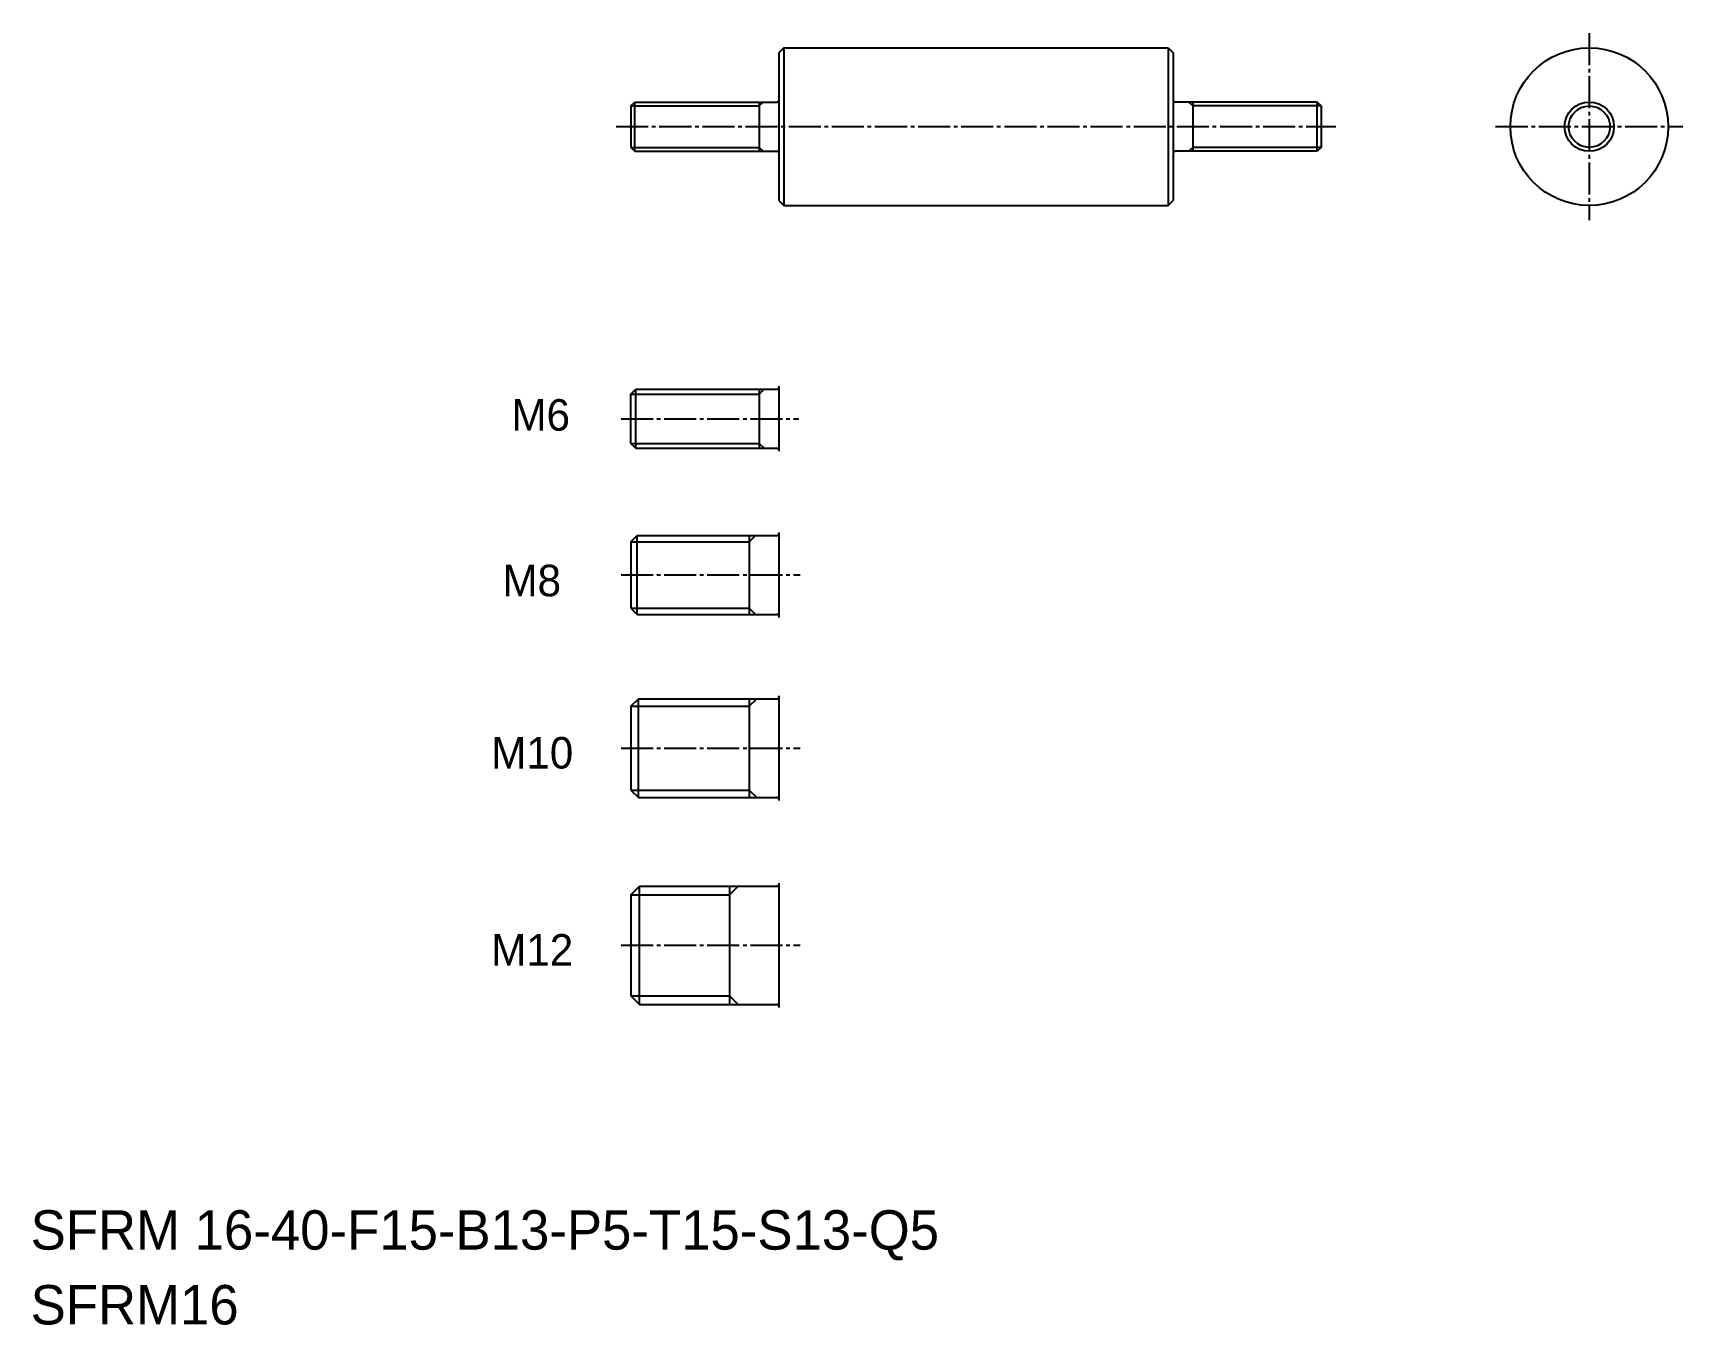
# Model space of a CAD drawing. Extents: x 10 to 178, y -10 to 121.
import ezdxf

# ---------------------------------------------------------------- set-up
doc = ezdxf.new("R2010")
doc.units = 0
doc.header["$LTSCALE"] = 0.25
doc.linetypes.add('CENTER', pattern=[17.5, 13, -1.5, 1.5, -1.5])
doc.layers.get('0').update_dxf_attribs({"linetype": 'CONTINUOUS'})
doc.layers.add('CENTER', color=1, linetype='CENTER')

msp = doc.modelspace()

# ---------------------------------------------------------------- linework, layer by layer
at = {"color": 7, "linetype": 'CONTINUOUS'}
for p, q in [((86.4, 119.54), (85.9, 119.04)), ((85.9, 119.04), (85.9, 104.04)), ((86.4, 119.54), (125.4, 119.54)), ((86.4, 119.54), (86.4, 103.54)), ((125.4, 119.54), (125.9, 119.04)), ((125.4, 119.54), (125.4, 103.54)), ((125.9, 119.04), (125.9, 104.04)), ((70.9, 113.64), (71.3, 114.04)), ((71.3, 109.04), (71.3, 114.04)), ((71.3, 114.04), (85.7, 114.04)), ((83.9, 114.04), (83.9, 109.04)), ((140.5, 114.04), (126.1, 114.04)), ((127.9, 114.04), (127.9, 109.04)), ((140.5, 109.04), (140.5, 114.04)), ((140.9, 113.64), (140.5, 114.04)), ((70.9, 109.44), (71.3, 109.04)), ((71.3, 109.04), (85.7, 109.04)), ((140.5, 109.04), (126.1, 109.04)), ((140.9, 109.44), (140.5, 109.04)), ((85.9, 104.04), (86.4, 103.54)), ((125.4, 103.54), (125.9, 104.04)), ((86.4, 103.54), (125.4, 103.54)), ((70.9, 84.4), (71.4, 84.9)), ((70.9, 79.4), (70.9, 84.4)), ((71.4, 84.9), (85.7, 84.9)), ((71.4, 78.9), (71.4, 84.9)), ((83.9, 84.9), (83.9, 78.9)), ((85.9, 85.2), (85.9, 78.6)), ((70.9, 79.4), (71.4, 78.9)), ((71.4, 78.9), (85.7, 78.9)), ((85.9, 70.35), (85.9, 61.75)), ((70.9, 69.42), (71.53, 70.05)), ((70.9, 69.42), (70.9, 62.67)), ((71.53, 62.05), (71.53, 70.05)), ((71.53, 70.05), (85.7, 70.05)), ((82.9, 70.05), (82.9, 62.05)), ((70.9, 62.67), (71.53, 62.05)), ((71.53, 62.05), (85.7, 62.05)), ((85.9, 53.77), (85.9, 43.17)), ((70.9, 52.72), (71.65, 53.47)), ((70.9, 52.72), (70.9, 44.22)), ((71.65, 53.47), (85.7, 53.47)), ((71.65, 43.47), (71.65, 53.47)), ((82.9, 53.47), (82.9, 43.47)), ((70.9, 44.22), (71.65, 43.47)), ((71.65, 43.47), (85.7, 43.47)), ((70.9, 33.6), (71.78, 34.47)), ((71.78, 34.47), (85.7, 34.47)), ((71.78, 22.47), (71.78, 34.47)), ((80.9, 34.47), (80.9, 22.47)), ((70.9, 23.35), (71.78, 22.47)), ((71.78, 22.47), (85.7, 22.47))]:
    msp.add_line(p, q, dxfattribs=at)
at = {"color": 3, "linetype": 'CONTINUOUS'}
for p, q in [((83.9, 113.64), (84.3, 114.04)), ((127.9, 113.64), (127.5, 114.04)), ((70.9, 113.64), (83.9, 113.64)), ((140.9, 113.64), (127.9, 113.64)), ((70.9, 109.44), (83.9, 109.44)), ((83.9, 109.44), (84.3, 109.04)), ((127.9, 109.44), (127.5, 109.04)), ((140.9, 109.44), (127.9, 109.44)), ((70.9, 84.4), (83.9, 84.4)), ((83.9, 84.4), (84.4, 84.9)), ((70.9, 79.4), (83.9, 79.4)), ((83.9, 79.4), (84.4, 78.9)), ((70.9, 69.42), (82.9, 69.42)), ((82.9, 69.42), (83.53, 70.05)), ((70.9, 62.67), (82.9, 62.67)), ((82.9, 62.67), (83.53, 62.05)), ((70.9, 52.72), (82.9, 52.72)), ((82.9, 52.72), (83.65, 53.47)), ((70.9, 44.22), (82.9, 44.22)), ((82.9, 44.22), (83.65, 43.47)), ((70.9, 33.6), (80.9, 33.6)), ((80.9, 33.6), (81.78, 34.47)), ((70.9, 23.35), (80.9, 23.35)), ((80.9, 23.35), (81.78, 22.47))]:
    msp.add_line(p, q, dxfattribs=at)
for p, q in [((70.9, 113.64), (70.9, 109.44)), ((140.9, 113.64), (140.9, 109.44)), ((70.9, 33.6), (70.9, 23.35))]:
    msp.add_line(p, q)
at = {"color": 7}
msp.add_line((85.9, 34.77), (85.9, 22.17), dxfattribs=at)
msp.add_circle((168.11, 111.54), 8)
at = {"color": 7, "linetype": 'CONTINUOUS'}
msp.add_circle((168.11, 111.54), 2.5, dxfattribs=at)
at = {"color": 3, "linetype": 'CONTINUOUS'}
msp.add_circle((168.11, 111.54), 2.1, dxfattribs=at)
at = {"color": 7, "linetype": 'CONTINUOUS'}
for centre, start, end in [((85.7, 114.24), 270, 0), ((126.1, 114.24), 180, 270), ((85.7, 108.84), 0, 90), ((126.1, 108.84), 90, 180), ((85.7, 85.1), 270, 0), ((85.7, 78.7), 0, 90), ((85.7, 70.25), 270, 0), ((85.7, 61.85), 0, 90), ((85.7, 53.67), 270, 0), ((85.7, 43.27), 0, 90)]:
    msp.add_arc(centre, 0.2, start, end, dxfattribs=at)
for centre, start, end in [((85.7, 34.67), 270, 0), ((85.7, 22.27), 0, 90)]:
    msp.add_arc(centre, 0.2, start, end)
at = {"layer": 'CENTER', "color": 1, "linetype": 'CENTER'}
for p, q in [((168.11, 121.04), (168.11, 102.04)), ((69.4, 111.54), (142.4, 111.54)), ((158.61, 111.54), (177.61, 111.54)), ((69.89, 81.9), (87.93, 81.9)), ((69.89, 66.05), (88.07, 66.05)), ((69.89, 48.47), (88.07, 48.47)), ((69.89, 28.47), (88.07, 28.47))]:
    msp.add_line(p, q, dxfattribs=at)

# ---------------------------------------------------------------- texts
at = {"color": 7, "linetype": 'CONTINUOUS'}
for s, height, p in [('M6', 3.2, (58.77, 80.69)), ('M8', 3.2, (57.86, 63.89)), ('M10', 3.2, (56.72, 46.41)), ('M12', 3.2, (56.72, 26.41)), ('SFRM 16-40-F15-B13-P5-T15-S13-Q5', 4, (10, -2.41)), ('SFRM16', 4, (10, -10))]:
    msp.add_text(s, height=height, dxfattribs=at).set_placement(p)

doc.saveas('drawing.dxf')
